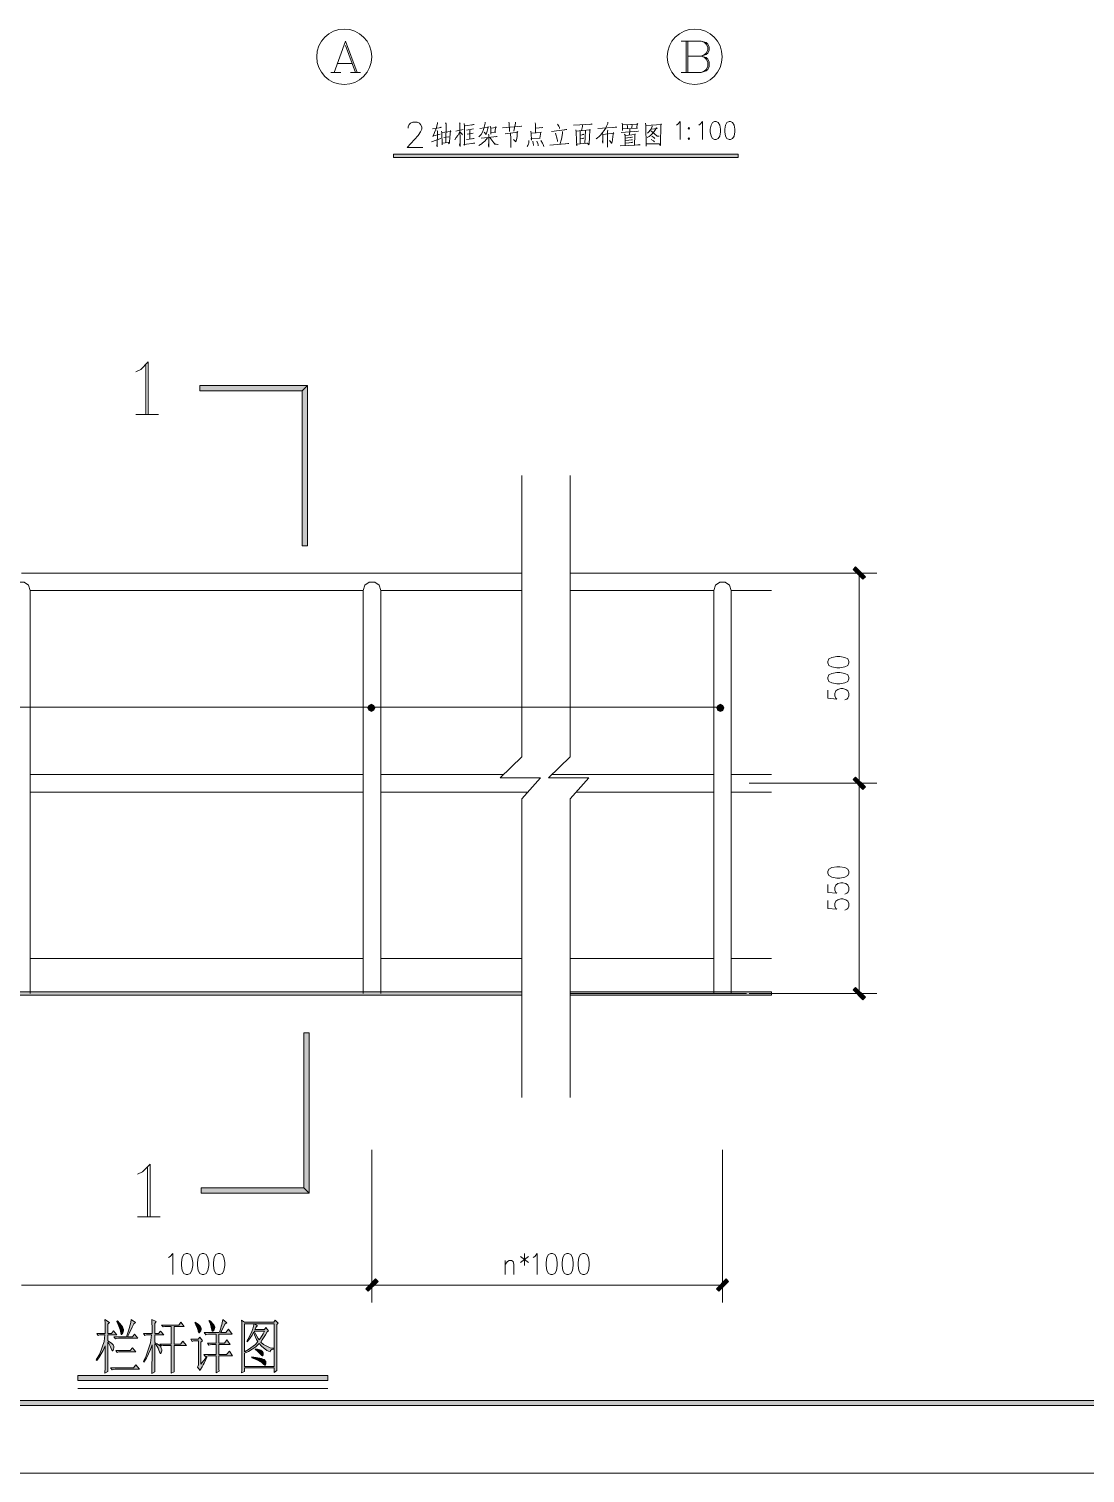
# Model space of a CAD drawing. Header units: millimetres. Extents: x 0 to 586, y 0 to 414.
# Drawn here: x 128.8 to 277.4, y 0 to 203.2 of the extents above; entities that cross this region are included whole.
import ezdxf

# ---------------------------------------------------------------- set-up
doc = ezdxf.new("R2010")
doc.units = ezdxf.units.MM

msp = doc.modelspace()

# ---------------------------------------------------------------- hatches: boundary and pattern name
h = msp.add_hatch(color=0)
h.dxf.hatch_style = 2
h.paths.add_polyline_path([(180.128333, 185.074278), (180.128333, 185.518778), (228.585889, 185.518778), (228.585889, 185.074278)])
h = msp.add_hatch(color=0)
h.dxf.hatch_style = 2
h.paths.add_polyline_path([(152.858611, 152.237722), (152.858611, 152.975028), (168.013944, 152.975028), (167.276639, 152.237722)])
h = msp.add_hatch(color=0)
h.dxf.hatch_style = 2
h.paths.add_polyline_path([(167.276639, 152.237722), (168.013944, 152.975028), (168.013944, 130.421944), (167.276639, 130.421944)])
h = msp.add_hatch(color=0)
h.dxf.hatch_style = 2
h.paths.add_polyline_path([(246.485833, 126.089833), (246.136583, 125.744111), (244.757222, 127.123472), (245.106472, 127.472722)])
h = msp.add_hatch(color=0)
h.dxf.hatch_style = 2
h.paths.add_polyline_path([(176.653472, 107.297361), (176.653472, 107.999389), (176.505306, 107.646611)])
h = msp.add_hatch(color=0)
h.dxf.hatch_style = 2
h.paths.add_polyline_path([(177.00625, 107.149194), (177.00625, 108.147556), (176.653472, 107.999389)])
h = msp.add_hatch(color=0)
h.dxf.hatch_style = 2
h.paths.add_polyline_path([(176.653472, 107.297361), (177.00625, 107.149194), (176.653472, 107.999389)])
h = msp.add_hatch(color=0)
h.dxf.hatch_style = 2
h.paths.add_polyline_path([(177.00625, 107.149194), (177.359028, 107.297361), (177.00625, 108.147556)])
h = msp.add_hatch(color=0)
h.dxf.hatch_style = 2
h.paths.add_polyline_path([(177.359028, 107.297361), (177.359028, 107.999389), (177.00625, 108.147556)])
h = msp.add_hatch(color=0)
h.dxf.hatch_style = 2
h.paths.add_polyline_path([(177.359028, 107.297361), (177.503667, 107.646611), (177.359028, 107.999389)])
h = msp.add_hatch(color=0)
h.dxf.hatch_style = 2
h.paths.add_polyline_path([(225.731917, 107.293833), (225.731917, 107.999389), (225.587278, 107.646611)])
h = msp.add_hatch(color=0)
h.dxf.hatch_style = 2
h.paths.add_polyline_path([(226.084694, 107.149194), (226.084694, 108.147556), (225.731917, 107.999389)])
h = msp.add_hatch(color=0)
h.dxf.hatch_style = 2
h.paths.add_polyline_path([(225.731917, 107.293833), (226.084694, 107.149194), (225.731917, 107.999389)])
h = msp.add_hatch(color=0)
h.dxf.hatch_style = 2
h.paths.add_polyline_path([(226.084694, 107.149194), (226.437472, 107.293833), (226.084694, 108.147556)])
h = msp.add_hatch(color=0)
h.dxf.hatch_style = 2
h.paths.add_polyline_path([(226.437472, 107.293833), (226.437472, 107.999389), (226.084694, 108.147556)])
h = msp.add_hatch(color=0)
h.dxf.hatch_style = 2
h.paths.add_polyline_path([(226.437472, 107.293833), (226.585639, 107.646611), (226.437472, 107.999389)])
h = msp.add_hatch(color=0)
h.dxf.hatch_style = 2
h.paths.add_polyline_path([(246.485833, 96.512944), (246.136583, 96.167222), (244.757222, 97.546583), (245.106472, 97.895833)])
h = msp.add_hatch(color=0)
h.dxf.hatch_style = 2
h.paths.add_polyline_path([(244.757222, 97.546583), (245.106472, 97.895833), (246.485833, 96.512944), (246.136583, 96.167222)])
h = msp.add_hatch(color=0)
h.dxf.hatch_style = 2
h.paths.add_polyline_path([(198.176444, 67.698056), (198.176444, 67.207694), (71.59625, 67.207694), (71.59625, 67.698056)])
h = msp.add_hatch(color=0)
h.dxf.hatch_style = 2
h.paths.add_polyline_path([(233.288417, 67.698056), (233.288417, 67.207694), (204.967417, 67.207694), (204.967417, 67.698056)])
h = msp.add_hatch(color=0)
h.dxf.hatch_style = 2
h.paths.add_polyline_path([(244.757222, 67.969694), (245.106472, 68.315417), (246.485833, 66.936056), (246.136583, 66.586806)])
h = msp.add_hatch(color=0)
h.dxf.hatch_style = 2
h.paths.add_polyline_path([(167.513, 40.117889), (168.250306, 39.377056), (168.250306, 61.930139), (167.513, 61.930139)])
h = msp.add_hatch(color=0)
h.dxf.hatch_style = 2
h.paths.add_polyline_path([(153.091444, 40.117889), (153.091444, 39.377056), (168.250306, 39.377056), (167.513, 40.117889)])
h = msp.add_hatch(color=0)
h.dxf.hatch_style = 2
h.paths.add_polyline_path([(176.572333, 25.583444), (176.226611, 25.932694), (177.605972, 27.312056), (177.955222, 26.962806)])
h = msp.add_hatch(color=0)
h.dxf.hatch_style = 2
h.paths.add_polyline_path([(177.605972, 27.312056), (177.955222, 26.962806), (176.572333, 25.583444), (176.226611, 25.932694)])
h = msp.add_hatch(color=0)
h.dxf.hatch_style = 2
h.paths.add_polyline_path([(225.8695, 25.583444), (225.52025, 25.932694), (226.899611, 27.312056), (227.248861, 26.962806)])
h = msp.add_hatch(color=0)
h.dxf.hatch_style = 2
h.paths.add_polyline_path([(139.92225, 18.439694), (139.92225, 16.66875), (139.936361, 14.605), (139.946944, 14.315722), (139.537722, 14.058194), (139.548306, 14.848417), (139.562417, 16.781639), (139.562417, 17.924639), (139.280194, 17.247306), (138.698111, 16.199556), (138.401778, 15.829139), (138.324167, 15.927917), (138.800417, 16.781639), (139.407194, 18.534944), (139.537722, 19.438056), (138.814528, 19.438056), (138.581694, 19.374556), (138.377083, 19.632083), (139.562417, 19.632083), (139.562417, 20.1295), (139.548306, 21.110222), (139.537722, 21.593528), (140.155083, 21.209), (139.92225, 20.951472), (139.92225, 19.632083), (140.437306, 19.632083), (140.74775, 20.016611), (141.209889, 19.438056), (139.92225, 19.438056), (139.92225, 18.601972), (140.179778, 18.471444), (140.521972, 18.238611), (140.606639, 18.132778), (140.687778, 18.030472), (140.772444, 17.825861), (140.772444, 17.730611), (140.772444, 17.635361), (140.740694, 17.455444), (140.708944, 17.377833), (140.677194, 17.296694), (140.617222, 17.215556), (140.592528, 17.215556), (140.553722, 17.215556), (140.465528, 17.377833), (140.412611, 17.536583), (140.335, 17.78), (140.091583, 18.231556)])
h = msp.add_hatch(color=0)
h.dxf.hatch_style = 2
h.paths.add_polyline_path([(143.813389, 21.17725), (143.580556, 21.014972), (143.375944, 20.549306), (142.949083, 19.632083), (142.730361, 19.180528), (143.400639, 19.180528), (143.711083, 19.568583), (144.173222, 18.990028), (141.622639, 18.990028), (141.456833, 18.990028), (141.146389, 18.940639), (141.005278, 18.89125), (140.772444, 19.180528), (142.575139, 19.180528), (142.846778, 20.0025), (143.181917, 21.209), (143.245417, 21.593528)])
h = msp.add_hatch(color=0)
h.dxf.hatch_style = 2
h.paths.add_polyline_path([(141.2875, 21.403028), (141.622639, 21.032611), (142.003639, 20.556361), (142.0495, 20.450528), (142.091833, 20.348222), (142.137694, 20.178889), (142.137694, 20.115389), (142.137694, 20.016611), (142.088306, 19.815528), (142.035389, 19.713222), (141.982472, 19.607389), (141.904861, 19.501556), (141.880167, 19.501556), (141.841361, 19.501556), (141.76375, 19.713222), (141.724944, 19.921361), (141.661444, 20.210639), (141.403917, 20.919722), (141.209889, 21.336)])
h = msp.add_hatch(color=0)
h.dxf.hatch_style = 2
h.paths.add_polyline_path([(146.543889, 18.213917), (146.543889, 16.60525), (146.558, 14.626167), (146.568583, 14.25575), (146.131139, 14.029972), (146.14525, 14.739056), (146.159361, 16.749889), (146.159361, 18.055167), (145.965333, 17.377833), (145.38325, 16.153694), (144.998722, 15.606889), (144.945806, 15.702139), (145.347972, 16.47825), (145.926528, 18.344444), (146.106444, 19.438056), (145.38325, 19.438056), (145.153944, 19.374556), (144.945806, 19.632083), (146.159361, 19.632083), (146.159361, 20.323528), (146.14525, 21.30425), (146.131139, 21.593528), (146.752028, 21.30425), (146.543889, 21.046722), (146.543889, 19.632083), (147.087167, 19.632083), (147.369389, 19.984861), (147.806833, 19.438056), (146.543889, 19.438056), (146.543889, 18.376194), (146.903722, 18.168056), (147.330583, 17.836444), (147.394083, 17.7165), (147.457583, 17.596556), (147.524611, 17.377833), (147.524611, 17.282583), (147.524611, 17.215556), (147.492861, 17.070917), (147.457583, 16.993306), (147.425833, 16.912167), (147.369389, 16.831028), (147.344694, 16.831028), (147.305889, 16.831028), (147.189472, 17.056806), (147.111861, 17.282583), (147.009556, 17.571861), (146.723806, 18.037528)])
h = msp.add_hatch(color=0)
h.dxf.hatch_style = 2
h.paths.add_polyline_path([(149.249694, 17.956389), (149.249694, 16.492361), (149.263806, 14.640278), (149.274389, 14.25575), (148.836944, 14.061722), (148.851056, 14.784917), (148.861639, 16.73225), (148.861639, 17.956389), (147.704528, 17.956389), (147.471694, 17.892889), (147.267083, 18.150417), (148.861639, 18.150417), (148.861639, 20.630444), (147.937361, 20.630444), (147.704528, 20.566944), (147.496389, 20.824472), (149.919972, 20.824472), (150.230417, 21.212528), (150.692556, 20.630444), (149.249694, 20.630444), (149.249694, 18.150417), (150.1775, 18.150417), (150.512639, 18.566694), (151.003, 17.956389)])
h = msp.add_hatch(color=0)
h.dxf.hatch_style = 2
h.paths.add_polyline_path([(152.160111, 21.141972), (152.213028, 21.24075), (152.354139, 21.141972), (152.632833, 20.933833), (152.766889, 20.820944), (152.900944, 20.708056), (153.042056, 20.468167), (153.049111, 20.337639), (153.056167, 20.210639), (153.006778, 19.991917), (152.946806, 19.903722), (152.890361, 19.815528), (152.805694, 19.727333), (152.781, 19.727333), (152.742194, 19.727333), (152.664583, 19.903722), (152.625778, 20.080111), (152.562278, 20.323528), (152.329444, 20.852694)])
h = msp.add_hatch(color=0)
h.dxf.hatch_style = 2
h.paths.add_polyline_path([(156.104167, 21.593528), (156.668611, 21.141972), (156.439306, 20.983222), (156.231167, 20.581056), (155.910139, 19.967222), (155.793722, 19.759083), (156.516917, 19.759083), (156.901444, 20.242389), (157.4165, 19.565056), (155.560889, 19.565056), (155.560889, 18.277417), (156.337, 18.277417), (156.696833, 18.728972), (157.158972, 18.083389), (155.560889, 18.083389), (155.560889, 16.66875), (156.619222, 16.66875), (157.031972, 17.152056), (157.494111, 16.474722), (155.560889, 16.474722), (155.560889, 15.751528), (155.575, 14.672028), (155.589111, 14.31925), (155.176361, 14.093472), (155.190472, 14.753167), (155.201056, 15.942028), (155.201056, 16.474722), (154.170944, 16.474722), (154.068639, 16.474722), (153.821694, 16.425333), (153.680583, 16.379472), (153.451278, 16.66875), (155.201056, 16.66875), (155.201056, 18.083389), (154.661306, 18.083389), (154.559, 18.083389), (154.312056, 18.034), (154.170944, 17.988139), (153.938111, 18.277417), (155.201056, 18.277417), (155.201056, 19.565056), (154.223861, 19.565056), (154.118028, 19.565056), (153.874611, 19.515667), (153.7335, 19.469806), (153.500667, 19.759083), (155.613806, 19.759083), (155.691417, 19.953111), (155.832528, 20.401139), (155.896028, 20.658667), (155.963056, 20.919722), (156.065361, 21.385389)])
h = msp.add_hatch(color=0)
h.dxf.hatch_style = 2
h.paths.add_polyline_path([(154.170944, 21.403028), (154.248556, 21.466528), (154.428472, 21.30425), (154.707167, 21.022028), (154.802417, 20.902083), (154.897667, 20.782139), (154.982333, 20.549306), (154.968222, 20.436417), (154.957639, 20.323528), (154.887083, 20.143611), (154.827111, 20.080111), (154.770667, 20.016611), (154.700111, 19.953111), (154.686, 19.953111), (154.633083, 19.953111), (154.559, 20.1295), (154.530778, 20.305889), (154.491972, 20.549306), (154.312056, 21.096111)])
h = msp.add_hatch(color=0)
h.paths.add_polyline_path([(163.703, 20.919722), (163.703, 15.575139), (163.703, 15.254111), (163.717111, 14.672028), (163.731222, 14.4145), (163.343167, 14.156972), (163.343167, 14.802556), (159.145111, 14.802556), (159.145111, 14.2875), (158.757056, 14.093472), (158.771167, 14.4145), (158.78175, 15.074194), (158.78175, 15.412861), (158.78175, 20.277667), (158.78175, 20.549306), (158.771167, 21.163139), (158.757056, 21.501806), (159.145111, 21.212528), (163.293778, 21.212528), (163.473694, 21.530028), (163.882917, 21.11375)])
h.paths.add_polyline_path([(159.145111, 14.996583), (163.343167, 14.996583), (163.343167, 21.0185), (160.55975, 21.0185), (160.997194, 20.729222), (160.8455, 20.630444), (160.767889, 20.485806), (160.651472, 20.260028), (160.612667, 20.178889), (161.977917, 20.178889), (162.157833, 20.468167), (162.545889, 20.016611), (162.33775, 19.857861), (162.119028, 19.469806), (161.667472, 18.76425), (161.438167, 18.439694), (161.836806, 18.069278), (162.7505, 17.635361), (163.265556, 17.571861), (163.265556, 17.441333), (163.071528, 17.427222), (162.828111, 17.233194), (162.775194, 17.056806), (162.327167, 17.264944), (161.540472, 17.8435), (161.205333, 18.213917), (160.753778, 17.765889), (159.723667, 17.106194), (159.145111, 16.894528)])
h.paths.add_polyline_path([(159.145111, 21.0185), (159.145111, 17.056806), (159.748361, 17.377833), (160.690278, 18.104556), (161.025417, 18.506722), (160.856083, 18.796), (160.55975, 19.455694), (160.43275, 19.826111), (160.224611, 19.423944), (159.787167, 18.746611), (159.554333, 18.474972), (159.48025, 18.538472), (159.684861, 18.877139), (160.034111, 19.575639), (160.175222, 19.939), (160.316333, 20.302361), (160.482139, 20.842111), (160.510361, 21.0185)])
h.paths.add_polyline_path([(160.535056, 19.984861), (160.714972, 19.582694), (161.064222, 18.95475), (161.230028, 18.728972), (161.409944, 18.9865), (161.773306, 19.614444), (161.953222, 19.984861)])
h = msp.add_hatch(color=0)
h.dxf.hatch_style = 2
h.paths.add_polyline_path([(153.038528, 15.314083), (153.811111, 16.312444), (153.888722, 16.248944), (153.747611, 15.991417), (153.475972, 15.476361), (153.345444, 15.215306), (153.204333, 14.957778), (152.985611, 14.555611), (152.908, 14.410972), (152.548167, 14.894278), (152.611667, 14.975417), (152.675167, 15.215306), (152.675167, 15.377583), (152.675167, 18.630194), (152.315333, 18.630194), (152.213028, 18.630194), (151.969611, 18.584333), (151.824972, 18.534944), (151.595667, 18.824222), (152.650472, 18.824222), (152.858611, 19.1135), (153.243139, 18.630194), (153.038528, 18.436167)])
h = msp.add_hatch(color=0)
h.dxf.hatch_style = 2
h.paths.add_polyline_path([(141.054667, 17.243778), (143.090194, 17.243778), (143.400639, 17.631833), (143.866306, 17.04975), (141.495639, 17.04975), (141.262806, 16.98625)])
h = msp.add_hatch(color=0)
h.dxf.hatch_style = 2
h.paths.add_polyline_path([(160.199917, 16.347722), (160.792583, 16.266583), (161.572222, 16.114889), (161.759194, 16.040806), (161.946167, 15.97025), (162.143722, 15.719778), (162.157833, 15.543389), (162.171944, 15.367), (162.119028, 15.190611), (162.055528, 15.190611), (162.016722, 15.190611), (161.886194, 15.285861), (161.798, 15.381111), (161.603972, 15.575139), (160.806694, 15.991417), (160.199917, 16.217194)])
h = msp.add_hatch(color=0)
h.dxf.hatch_style = 2
h.paths.add_polyline_path([(160.690278, 17.504833), (160.997194, 17.427222), (161.438167, 17.282583), (161.565167, 17.215556), (161.695694, 17.152056), (161.812111, 16.936861), (161.798, 16.781639), (161.783889, 16.629944), (161.7345, 16.47825), (161.695694, 16.47825), (161.656889, 16.47825), (161.565167, 16.559389), (161.515778, 16.637), (161.38525, 16.799278), (160.961917, 17.183806), (160.665583, 17.409583)])
h = msp.add_hatch(color=0)
h.dxf.hatch_style = 2
h.paths.add_polyline_path([(140.335, 14.799028), (143.531167, 14.799028), (143.891, 15.250583), (144.406056, 14.605), (141.185194, 14.605), (140.991167, 14.605), (140.68425, 14.559139), (140.567833, 14.50975)])
h = msp.add_hatch(color=0)
h.dxf.hatch_style = 2
h.paths.add_polyline_path([(135.724194, 13.042194), (135.724194, 13.733639), (170.899667, 13.733639), (170.899667, 13.042194)])
h = msp.add_hatch(color=0)
h.dxf.hatch_style = 2
h.paths.add_polyline_path([(24.302861, 9.514417), (24.994306, 10.205861), (575.429944, 10.205861), (576.117861, 9.514417)])

# ---------------------------------------------------------------- linework, layer by layer
at = {"color": 0, "lineweight": 0}
for points in [[(0, 0), (585.632278, 0), (585.632278, 414.0835), (0, 414.0835)], [(221.639694, 189.268806), (221.537389, 189.148861), (221.639694, 189.032444), (221.742, 189.148861)], [(225.280361, 190.101361), (224.976972, 189.981417), (224.775889, 189.625111), (224.673583, 189.032444), (224.673583, 188.676139), (224.775889, 188.083472), (224.976972, 187.727167), (225.280361, 187.607222), (225.484972, 187.607222), (225.788361, 187.727167), (225.989444, 188.083472), (226.09175, 188.676139), (226.09175, 189.032444), (225.989444, 189.625111), (225.788361, 189.981417), (225.484972, 190.101361)], [(227.305306, 190.101361), (227.001917, 189.981417), (226.800833, 189.625111), (226.698528, 189.032444), (226.698528, 188.676139), (226.800833, 188.083472), (227.001917, 187.727167), (227.305306, 187.607222), (227.506389, 187.607222), (227.809778, 187.727167), (228.014389, 188.083472), (228.113167, 188.676139), (228.113167, 189.032444), (228.014389, 189.625111), (227.809778, 189.981417), (227.506389, 190.101361)], [(221.639694, 187.843583), (221.537389, 187.727167), (221.639694, 187.607222), (221.742, 187.727167)], [(180.128333, 185.074278), (180.128333, 185.518778), (228.585889, 185.518778), (228.585889, 185.074278)], [(152.858611, 152.237722), (152.858611, 152.975028), (168.013944, 152.975028), (167.276639, 152.237722)], [(167.276639, 152.237722), (168.013944, 152.975028), (168.013944, 130.421944), (167.276639, 130.421944)], [(246.485833, 126.089833), (246.136583, 125.744111), (244.757222, 127.123472), (245.106472, 127.472722)], [(241.183583, 113.957806), (241.324694, 113.622667), (241.748028, 113.396889), (242.453583, 113.284), (242.873389, 113.284), (243.578944, 113.396889), (244.002278, 113.622667), (244.143389, 113.957806), (244.143389, 114.183583), (244.002278, 114.52225), (243.578944, 114.748028), (242.873389, 114.860917), (242.453583, 114.860917), (241.748028, 114.748028), (241.324694, 114.52225), (241.183583, 114.183583)], [(241.183583, 111.707083), (241.324694, 111.368417), (241.748028, 111.142639), (242.453583, 111.02975), (242.873389, 111.02975), (243.578944, 111.142639), (244.002278, 111.368417), (244.143389, 111.707083), (244.143389, 111.932861), (244.002278, 112.268), (243.578944, 112.493778), (242.873389, 112.606667), (242.453583, 112.606667), (241.748028, 112.493778), (241.324694, 112.268), (241.183583, 111.932861)], [(176.505306, 107.646611), (176.653472, 107.999389), (177.00625, 108.147556), (177.359028, 107.999389), (177.503667, 107.646611), (177.359028, 107.297361), (177.00625, 107.149194), (176.653472, 107.297361)], [(176.653472, 107.297361), (176.653472, 107.999389), (176.505306, 107.646611)], [(177.00625, 107.149194), (177.00625, 108.147556), (176.653472, 107.999389)], [(176.653472, 107.297361), (177.00625, 107.149194), (176.653472, 107.999389)], [(177.00625, 107.149194), (177.359028, 107.297361), (177.00625, 108.147556)], [(177.359028, 107.297361), (177.359028, 107.999389), (177.00625, 108.147556)], [(177.359028, 107.297361), (177.503667, 107.646611), (177.359028, 107.999389)], [(225.587278, 107.646611), (225.731917, 107.999389), (226.084694, 108.147556), (226.437472, 107.999389), (226.585639, 107.646611), (226.437472, 107.293833), (226.084694, 107.149194), (225.731917, 107.293833)], [(225.731917, 107.293833), (225.731917, 107.999389), (225.587278, 107.646611)], [(226.084694, 107.149194), (226.084694, 108.147556), (225.731917, 107.999389)], [(225.731917, 107.293833), (226.084694, 107.149194), (225.731917, 107.999389)], [(226.084694, 107.149194), (226.437472, 107.293833), (226.084694, 108.147556)], [(226.437472, 107.293833), (226.437472, 107.999389), (226.084694, 108.147556)], [(226.437472, 107.293833), (226.585639, 107.646611), (226.437472, 107.999389)], [(246.485833, 96.512944), (246.136583, 96.167222), (244.757222, 97.546583), (245.106472, 97.895833)], [(244.757222, 97.546583), (245.106472, 97.895833), (246.485833, 96.512944), (246.136583, 96.167222)], [(241.183583, 84.380917), (241.324694, 84.045778), (241.748028, 83.82), (242.453583, 83.707111), (242.873389, 83.707111), (243.578944, 83.82), (244.002278, 84.045778), (244.143389, 84.380917), (244.143389, 84.606694), (244.002278, 84.945361), (243.578944, 85.171139), (242.873389, 85.284028), (242.453583, 85.284028), (241.748028, 85.171139), (241.324694, 84.945361), (241.183583, 84.606694)], [(198.176444, 67.698056), (198.176444, 67.207694), (71.59625, 67.207694), (71.59625, 67.698056)], [(233.288417, 67.698056), (233.288417, 67.207694), (204.967417, 67.207694), (204.967417, 67.698056)], [(244.757222, 67.969694), (245.106472, 68.315417), (246.485833, 66.936056), (246.136583, 66.586806)], [(167.513, 40.117889), (168.250306, 39.377056), (168.250306, 61.930139), (167.513, 61.930139)], [(153.091444, 40.117889), (153.091444, 39.377056), (168.250306, 39.377056), (167.513, 40.117889)], [(150.978306, 30.885694), (150.639639, 30.744583), (150.413861, 30.32125), (150.300972, 29.615694), (150.300972, 29.195889), (150.413861, 28.490333), (150.639639, 28.067), (150.978306, 27.925889), (151.200556, 27.925889), (151.539222, 28.067), (151.765, 28.490333), (151.877889, 29.195889), (151.877889, 29.615694), (151.765, 30.32125), (151.539222, 30.744583), (151.200556, 30.885694)], [(153.229028, 30.885694), (152.893889, 30.744583), (152.668111, 30.32125), (152.555222, 29.615694), (152.555222, 29.195889), (152.668111, 28.490333), (152.893889, 28.067), (153.229028, 27.925889), (153.454806, 27.925889), (153.793472, 28.067), (154.01925, 28.490333), (154.132139, 29.195889), (154.132139, 29.615694), (154.01925, 30.32125), (153.793472, 30.744583), (153.454806, 30.885694)], [(155.483278, 30.885694), (155.144611, 30.744583), (154.918833, 30.32125), (154.809472, 29.615694), (154.809472, 29.195889), (154.918833, 28.490333), (155.144611, 28.067), (155.483278, 27.925889), (155.709056, 27.925889), (156.047722, 28.067), (156.2735, 28.490333), (156.386389, 29.195889), (156.386389, 29.615694), (156.2735, 30.32125), (156.047722, 30.744583), (155.709056, 30.885694)], [(202.243972, 30.885694), (201.905306, 30.744583), (201.679528, 30.32125), (201.566639, 29.615694), (201.566639, 29.195889), (201.679528, 28.490333), (201.905306, 28.067), (202.243972, 27.925889), (202.46975, 27.925889), (202.808417, 28.067), (203.034194, 28.490333), (203.147083, 29.195889), (203.147083, 29.615694), (203.034194, 30.32125), (202.808417, 30.744583), (202.46975, 30.885694)], [(204.498222, 30.885694), (204.159556, 30.744583), (203.933778, 30.32125), (203.820889, 29.615694), (203.820889, 29.195889), (203.933778, 28.490333), (204.159556, 28.067), (204.498222, 27.925889), (204.724, 27.925889), (205.062667, 28.067), (205.284917, 28.490333), (205.397806, 29.195889), (205.397806, 29.615694), (205.284917, 30.32125), (205.062667, 30.744583), (204.724, 30.885694)], [(206.752472, 30.885694), (206.413806, 30.744583), (206.188028, 30.32125), (206.075139, 29.615694), (206.075139, 29.195889), (206.188028, 28.490333), (206.413806, 28.067), (206.752472, 27.925889), (206.97825, 27.925889), (207.313389, 28.067), (207.539167, 28.490333), (207.652056, 29.195889), (207.652056, 29.615694), (207.539167, 30.32125), (207.313389, 30.744583), (206.97825, 30.885694)], [(176.572333, 25.583444), (176.226611, 25.932694), (177.605972, 27.312056), (177.955222, 26.962806)], [(177.605972, 27.312056), (177.955222, 26.962806), (176.572333, 25.583444), (176.226611, 25.932694)], [(225.8695, 25.583444), (225.52025, 25.932694), (226.899611, 27.312056), (227.248861, 26.962806)], [(139.92225, 18.439694), (139.92225, 16.66875), (139.936361, 14.605), (139.946944, 14.315722), (139.537722, 14.058194), (139.548306, 14.848417), (139.562417, 16.781639), (139.562417, 17.924639), (139.280194, 17.247306), (138.698111, 16.199556), (138.401778, 15.829139), (138.324167, 15.927917), (138.800417, 16.781639), (139.407194, 18.534944), (139.537722, 19.438056), (138.814528, 19.438056), (138.581694, 19.374556), (138.377083, 19.632083), (139.562417, 19.632083), (139.562417, 20.1295), (139.548306, 21.110222), (139.537722, 21.593528), (140.155083, 21.209), (139.92225, 20.951472), (139.92225, 19.632083), (140.437306, 19.632083), (140.74775, 20.016611), (141.209889, 19.438056), (139.92225, 19.438056), (139.92225, 18.601972), (140.179778, 18.471444), (140.521972, 18.238611), (140.606639, 18.132778), (140.687778, 18.030472), (140.772444, 17.825861), (140.772444, 17.730611), (140.772444, 17.635361), (140.740694, 17.455444), (140.708944, 17.377833), (140.677194, 17.296694), (140.617222, 17.215556), (140.592528, 17.215556), (140.553722, 17.215556), (140.465528, 17.377833), (140.412611, 17.536583), (140.335, 17.78), (140.091583, 18.231556)], [(143.813389, 21.17725), (143.580556, 21.014972), (143.375944, 20.549306), (142.949083, 19.632083), (142.730361, 19.180528), (143.400639, 19.180528), (143.711083, 19.568583), (144.173222, 18.990028), (141.622639, 18.990028), (141.456833, 18.990028), (141.146389, 18.940639), (141.005278, 18.89125), (140.772444, 19.180528), (142.575139, 19.180528), (142.846778, 20.0025), (143.181917, 21.209), (143.245417, 21.593528)], [(141.2875, 21.403028), (141.622639, 21.032611), (142.003639, 20.556361), (142.0495, 20.450528), (142.091833, 20.348222), (142.137694, 20.178889), (142.137694, 20.115389), (142.137694, 20.016611), (142.088306, 19.815528), (142.035389, 19.713222), (141.982472, 19.607389), (141.904861, 19.501556), (141.880167, 19.501556), (141.841361, 19.501556), (141.76375, 19.713222), (141.724944, 19.921361), (141.661444, 20.210639), (141.403917, 20.919722), (141.209889, 21.336)], [(146.543889, 18.213917), (146.543889, 16.60525), (146.558, 14.626167), (146.568583, 14.25575), (146.131139, 14.029972), (146.14525, 14.739056), (146.159361, 16.749889), (146.159361, 18.055167), (145.965333, 17.377833), (145.38325, 16.153694), (144.998722, 15.606889), (144.945806, 15.702139), (145.347972, 16.47825), (145.926528, 18.344444), (146.106444, 19.438056), (145.38325, 19.438056), (145.153944, 19.374556), (144.945806, 19.632083), (146.159361, 19.632083), (146.159361, 20.323528), (146.14525, 21.30425), (146.131139, 21.593528), (146.752028, 21.30425), (146.543889, 21.046722), (146.543889, 19.632083), (147.087167, 19.632083), (147.369389, 19.984861), (147.806833, 19.438056), (146.543889, 19.438056), (146.543889, 18.376194), (146.903722, 18.168056), (147.330583, 17.836444), (147.394083, 17.7165), (147.457583, 17.596556), (147.524611, 17.377833), (147.524611, 17.282583), (147.524611, 17.215556), (147.492861, 17.070917), (147.457583, 16.993306), (147.425833, 16.912167), (147.369389, 16.831028), (147.344694, 16.831028), (147.305889, 16.831028), (147.189472, 17.056806), (147.111861, 17.282583), (147.009556, 17.571861), (146.723806, 18.037528)], [(149.249694, 17.956389), (149.249694, 16.492361), (149.263806, 14.640278), (149.274389, 14.25575), (148.836944, 14.061722), (148.851056, 14.784917), (148.861639, 16.73225), (148.861639, 17.956389), (147.704528, 17.956389), (147.471694, 17.892889), (147.267083, 18.150417), (148.861639, 18.150417), (148.861639, 20.630444), (147.937361, 20.630444), (147.704528, 20.566944), (147.496389, 20.824472), (149.919972, 20.824472), (150.230417, 21.212528), (150.692556, 20.630444), (149.249694, 20.630444), (149.249694, 18.150417), (150.1775, 18.150417), (150.512639, 18.566694), (151.003, 17.956389)], [(152.160111, 21.141972), (152.213028, 21.24075), (152.354139, 21.141972), (152.632833, 20.933833), (152.766889, 20.820944), (152.900944, 20.708056), (153.042056, 20.468167), (153.049111, 20.337639), (153.056167, 20.210639), (153.006778, 19.991917), (152.946806, 19.903722), (152.890361, 19.815528), (152.805694, 19.727333), (152.781, 19.727333), (152.742194, 19.727333), (152.664583, 19.903722), (152.625778, 20.080111), (152.562278, 20.323528), (152.329444, 20.852694)], [(156.104167, 21.593528), (156.668611, 21.141972), (156.439306, 20.983222), (156.231167, 20.581056), (155.910139, 19.967222), (155.793722, 19.759083), (156.516917, 19.759083), (156.901444, 20.242389), (157.4165, 19.565056), (155.560889, 19.565056), (155.560889, 18.277417), (156.337, 18.277417), (156.696833, 18.728972), (157.158972, 18.083389), (155.560889, 18.083389), (155.560889, 16.66875), (156.619222, 16.66875), (157.031972, 17.152056), (157.494111, 16.474722), (155.560889, 16.474722), (155.560889, 15.751528), (155.575, 14.672028), (155.589111, 14.31925), (155.176361, 14.093472), (155.190472, 14.753167), (155.201056, 15.942028), (155.201056, 16.474722), (154.170944, 16.474722), (154.068639, 16.474722), (153.821694, 16.425333), (153.680583, 16.379472), (153.451278, 16.66875), (155.201056, 16.66875), (155.201056, 18.083389), (154.661306, 18.083389), (154.559, 18.083389), (154.312056, 18.034), (154.170944, 17.988139), (153.938111, 18.277417), (155.201056, 18.277417), (155.201056, 19.565056), (154.223861, 19.565056), (154.118028, 19.565056), (153.874611, 19.515667), (153.7335, 19.469806), (153.500667, 19.759083), (155.613806, 19.759083), (155.691417, 19.953111), (155.832528, 20.401139), (155.896028, 20.658667), (155.963056, 20.919722), (156.065361, 21.385389)], [(154.170944, 21.403028), (154.248556, 21.466528), (154.428472, 21.30425), (154.707167, 21.022028), (154.802417, 20.902083), (154.897667, 20.782139), (154.982333, 20.549306), (154.968222, 20.436417), (154.957639, 20.323528), (154.887083, 20.143611), (154.827111, 20.080111), (154.770667, 20.016611), (154.700111, 19.953111), (154.686, 19.953111), (154.633083, 19.953111), (154.559, 20.1295), (154.530778, 20.305889), (154.491972, 20.549306), (154.312056, 21.096111)], [(163.703, 20.919722), (163.703, 15.575139), (163.703, 15.254111), (163.717111, 14.672028), (163.731222, 14.4145), (163.343167, 14.156972), (163.343167, 14.802556), (159.145111, 14.802556), (159.145111, 14.2875), (158.757056, 14.093472), (158.771167, 14.4145), (158.78175, 15.074194), (158.78175, 15.412861), (158.78175, 20.277667), (158.78175, 20.549306), (158.771167, 21.163139), (158.757056, 21.501806), (159.145111, 21.212528), (163.293778, 21.212528), (163.473694, 21.530028), (163.882917, 21.11375)], [(159.145111, 14.996583), (163.343167, 14.996583), (163.343167, 21.0185), (160.55975, 21.0185), (160.997194, 20.729222), (160.8455, 20.630444), (160.767889, 20.485806), (160.651472, 20.260028), (160.612667, 20.178889), (161.977917, 20.178889), (162.157833, 20.468167), (162.545889, 20.016611), (162.33775, 19.857861), (162.119028, 19.469806), (161.667472, 18.76425), (161.438167, 18.439694), (161.836806, 18.069278), (162.7505, 17.635361), (163.265556, 17.571861), (163.265556, 17.441333), (163.071528, 17.427222), (162.828111, 17.233194), (162.775194, 17.056806), (162.327167, 17.264944), (161.540472, 17.8435), (161.205333, 18.213917), (160.753778, 17.765889), (159.723667, 17.106194), (159.145111, 16.894528)], [(159.145111, 21.0185), (159.145111, 17.056806), (159.748361, 17.377833), (160.690278, 18.104556), (161.025417, 18.506722), (160.856083, 18.796), (160.55975, 19.455694), (160.43275, 19.826111), (160.224611, 19.423944), (159.787167, 18.746611), (159.554333, 18.474972), (159.48025, 18.538472), (159.684861, 18.877139), (160.034111, 19.575639), (160.175222, 19.939), (160.316333, 20.302361), (160.482139, 20.842111), (160.510361, 21.0185)], [(153.038528, 15.314083), (153.811111, 16.312444), (153.888722, 16.248944), (153.747611, 15.991417), (153.475972, 15.476361), (153.345444, 15.215306), (153.204333, 14.957778), (152.985611, 14.555611), (152.908, 14.410972), (152.548167, 14.894278), (152.611667, 14.975417), (152.675167, 15.215306), (152.675167, 15.377583), (152.675167, 18.630194), (152.315333, 18.630194), (152.213028, 18.630194), (151.969611, 18.584333), (151.824972, 18.534944), (151.595667, 18.824222), (152.650472, 18.824222), (152.858611, 19.1135), (153.243139, 18.630194), (153.038528, 18.436167)], [(160.535056, 19.984861), (160.714972, 19.582694), (161.064222, 18.95475), (161.230028, 18.728972), (161.409944, 18.9865), (161.773306, 19.614444), (161.953222, 19.984861)], [(141.054667, 17.243778), (143.090194, 17.243778), (143.400639, 17.631833), (143.866306, 17.04975), (141.495639, 17.04975), (141.262806, 16.98625)], [(160.199917, 16.347722), (160.792583, 16.266583), (161.572222, 16.114889), (161.759194, 16.040806), (161.946167, 15.97025), (162.143722, 15.719778), (162.157833, 15.543389), (162.171944, 15.367), (162.119028, 15.190611), (162.055528, 15.190611), (162.016722, 15.190611), (161.886194, 15.285861), (161.798, 15.381111), (161.603972, 15.575139), (160.806694, 15.991417), (160.199917, 16.217194)], [(160.690278, 17.504833), (160.997194, 17.427222), (161.438167, 17.282583), (161.565167, 17.215556), (161.695694, 17.152056), (161.812111, 16.936861), (161.798, 16.781639), (161.783889, 16.629944), (161.7345, 16.47825), (161.695694, 16.47825), (161.656889, 16.47825), (161.565167, 16.559389), (161.515778, 16.637), (161.38525, 16.799278), (160.961917, 17.183806), (160.665583, 17.409583)], [(140.335, 14.799028), (143.531167, 14.799028), (143.891, 15.250583), (144.406056, 14.605), (141.185194, 14.605), (140.991167, 14.605), (140.68425, 14.559139), (140.567833, 14.50975)], [(135.724194, 13.042194), (135.724194, 13.733639), (170.899667, 13.733639), (170.899667, 13.042194)], [(24.302861, 9.514417), (24.994306, 10.205861), (575.429944, 10.205861), (576.117861, 9.514417)]]:
    msp.add_lwpolyline(points, close=True, dxfattribs=at)
for points in [[(173.383222, 201.436111), (171.760444, 197.019333)], [(173.383222, 201.436111), (175.006, 197.019333)], [(220.591944, 201.436111), (223.375361, 201.436111), (224.070333, 201.224444), (224.303167, 201.016306), (224.532472, 200.5965), (224.532472, 200.173167), (224.303167, 199.753361), (224.070333, 199.541694), (223.375361, 199.333556)], [(221.286917, 197.019333), (221.286917, 201.436111)], [(221.51975, 201.436111), (221.51975, 197.019333)], [(223.375361, 201.436111), (223.8375, 201.224444), (224.070333, 201.016306), (224.303167, 200.5965), (224.303167, 200.173167), (224.070333, 199.753361), (223.8375, 199.541694), (223.375361, 199.333556)], [(173.383222, 200.804639), (174.773167, 197.019333)], [(221.51975, 199.333556), (223.375361, 199.333556), (224.070333, 199.121889), (224.303167, 198.91375), (224.532472, 198.490417), (224.532472, 197.858944), (224.303167, 197.439139), (224.070333, 197.231), (223.375361, 197.019333), (220.591944, 197.019333)], [(223.375361, 199.333556), (223.8375, 199.121889), (224.070333, 198.91375), (224.303167, 198.490417), (224.303167, 197.858944), (224.070333, 197.439139), (223.8375, 197.231), (223.375361, 197.019333)], [(172.222583, 198.282278), (174.311028, 198.282278)], [(171.294778, 197.019333), (172.68825, 197.019333)], [(174.078194, 197.019333), (175.471667, 197.019333)], [(182.185028, 189.19825), (182.185028, 189.367583), (182.343778, 189.70625), (182.502528, 189.875583), (182.8165, 190.044917), (183.447972, 190.044917), (183.765472, 189.875583), (183.924222, 189.70625), (184.082972, 189.367583), (184.082972, 189.028917), (183.924222, 188.69025), (183.606722, 188.178722), (182.026278, 186.485389), (184.238194, 186.485389)], [(186.312528, 189.988472), (186.312528, 189.822667), (186.100861, 189.148861), (185.892722, 188.587944), (185.684583, 188.05525), (185.606972, 188.05525), (186.675889, 188.333944)], [(185.606972, 189.092417), (186.834639, 189.26175), (186.757028, 189.314667), (186.545361, 189.233528)], [(187.434361, 189.932028), (187.540194, 189.794444), (187.511972, 189.822667), (187.462583, 187.155667)], [(189.893222, 188.979528), (188.898389, 188.781972)], [(189.395806, 189.932028), (189.473417, 189.794444), (189.448722, 189.850889), (189.473417, 186.622972), (189.4205, 186.820528), (189.448722, 187.046306)], [(190.048444, 189.850889), (190.126056, 189.512222), (190.101361, 186.792306), (190.02375, 186.905194), (191.565389, 187.099222), (191.381944, 187.099222), (191.145583, 187.018083)], [(190.178972, 189.512222), (191.459556, 189.681556), (191.353722, 189.681556), (191.120889, 189.625111)], [(190.387111, 188.923083), (191.353722, 189.092417)], [(190.831611, 188.951306), (190.831611, 187.635444)], [(193.001194, 190.044917), (193.001194, 189.875583), (192.870667, 189.342889), (192.764833, 188.979528), (192.634306, 188.644389), (192.426167, 188.305722), (192.270944, 188.111694), (192.112194, 187.970583)], [(192.242722, 189.148861), (193.498611, 189.314667), (193.421, 189.399333), (193.368083, 189.148861), (193.290472, 188.757278), (193.209333, 188.503278), (193.159944, 188.362167), (193.131722, 188.305722), (192.870667, 188.644389)], [(193.734972, 189.484), (193.784361, 189.177083), (193.784361, 188.362167), (193.784361, 188.559722), (194.518139, 188.616167), (194.387611, 188.616167), (194.518139, 189.399333), (194.571056, 189.289972), (193.784361, 189.177083)], [(197.862472, 189.399333), (198.123528, 189.484), (198.176444, 189.455778), (195.431833, 189.233528)], [(196.345528, 190.016694), (196.398444, 189.903806), (196.451361, 188.729056)], [(197.26275, 190.044917), (197.287444, 189.903806), (197.051083, 188.781972)], [(200.032056, 189.932028), (200.084972, 189.738), (200.084972, 188.559722)], [(200.109667, 189.177083), (201.129194, 189.26175), (201.051583, 189.289972), (200.892833, 189.233528)], [(202.356861, 188.700833), (204.473528, 188.979528), (204.367694, 188.979528), (204.05725, 188.894861)], [(203.16825, 189.766222), (203.376389, 189.455778), (203.454, 189.289972), (203.482222, 189.148861)], [(205.440139, 189.596889), (208.078917, 189.738), (207.976611, 189.794444), (207.74025, 189.709778)], [(205.754111, 188.951306), (205.807028, 188.729056), (205.859944, 187.409667), (205.884639, 186.707639), (205.831722, 186.933417), (207.373361, 187.074528), (207.29575, 187.099222), (207.165222, 187.046306)], [(207.401583, 187.074528), (207.609722, 186.820528), (207.634417, 186.961639), (207.687333, 187.885917), (207.74025, 189.00775), (207.817861, 188.951306), (206.643111, 188.838417), (205.807028, 188.757278)], [(206.696028, 189.625111), (206.696028, 189.427556), (206.537278, 188.838417)], [(210.276722, 190.044917), (210.2485, 189.850889), (210.093278, 189.484), (209.909833, 189.148861), (209.726389, 188.838417), (209.490028, 188.559722), (209.257194, 188.249278), (209.020833, 187.998806), (208.812694, 187.829472), (208.62925, 187.688361)], [(208.865611, 189.148861), (211.504389, 189.314667), (211.29625, 189.314667), (211.084583, 189.289972)], [(212.262861, 189.903806), (212.340472, 189.653333), (212.340472, 189.064194), (212.340472, 189.035972), (212.340472, 188.866639), (212.340472, 189.035972), (212.340472, 189.092417), (214.428917, 189.205306), (214.326611, 189.205306), (214.404222, 189.850889), (214.457139, 189.766222), (212.340472, 189.653333)], [(212.993111, 189.596889), (213.017806, 189.484), (213.017806, 189.148861)], [(213.331778, 189.064194), (213.36, 188.866639), (213.307083, 188.249278)], [(213.64575, 189.653333), (213.673972, 189.540444), (213.592833, 189.148861)], [(215.554278, 189.903806), (215.607194, 189.540444), (215.660111, 186.651194), (215.631889, 186.961639), (217.4875, 186.961639), (217.356972, 186.989861), (217.095917, 186.961639)], [(215.631889, 189.540444), (217.826167, 189.709778), (217.748556, 189.794444), (217.695639, 189.540444), (217.670944, 187.018083), (217.64625, 186.735861), (217.462806, 186.961639)], [(216.365667, 189.092417), (216.467972, 189.064194), (217.20175, 189.148861), (217.120611, 189.233528), (216.781944, 188.700833), (216.520889, 188.418611), (216.284528, 188.196361), (216.051694, 187.998806), (215.790639, 187.857694)], [(216.496194, 189.512222), (216.496194, 189.371111), (216.259833, 188.951306), (215.974083, 188.616167), (215.843556, 188.475056)], [(219.918139, 189.625111), (220.12275, 189.745056), (220.426139, 190.101361), (220.426139, 187.607222)], [(223.054333, 189.625111), (223.258944, 189.745056), (223.562333, 190.101361), (223.562333, 187.607222)], [(185.448222, 187.268556), (186.781722, 187.744806)], [(186.259611, 188.838417), (186.312528, 188.700833), (186.284306, 188.729056), (186.259611, 186.566528), (186.206694, 186.735861), (186.259611, 187.018083)], [(186.887556, 188.781972), (186.936944, 188.559722), (186.965167, 186.820528), (186.965167, 187.099222), (187.825944, 187.183889), (187.956472, 186.961639), (188.009389, 187.240333), (188.062306, 187.885917), (188.139917, 188.838417), (188.192833, 188.729056), (186.936944, 188.559722)], [(187.173306, 187.885917), (187.878861, 187.970583)], [(189.448722, 188.729056), (189.159444, 188.168139), (188.951306, 187.857694), (188.743167, 187.550778)], [(189.473417, 188.644389), (189.734472, 188.390389), (189.812083, 188.249278)], [(190.362417, 187.579), (191.48425, 187.716583), (191.381944, 187.744806), (191.1985, 187.688361)], [(190.46825, 188.333944), (191.304333, 188.475056)], [(193.315167, 187.829472), (192.948278, 187.381444), (192.609611, 187.074528), (192.584917, 187.046306), (192.37325, 186.905194), (192.140417, 186.735861)], [(192.454389, 187.80125), (194.701583, 187.998806), (194.59575, 188.027028), (194.465222, 187.970583)], [(193.498611, 188.333944), (193.523306, 188.249278), (193.523306, 188.168139), (193.523306, 186.513611), (193.470389, 186.735861), (193.498611, 186.961639)], [(193.653833, 187.857694), (194.387611, 186.933417), (194.832111, 186.876972), (194.779194, 186.876972), (194.387611, 186.961639), (194.175944, 187.155667)], [(195.823417, 188.390389), (197.601417, 188.616167), (197.523806, 188.700833), (197.523806, 188.616167), (197.495583, 187.998806), (197.417972, 187.522556), (197.340361, 187.268556), (197.312139, 187.268556), (196.973472, 187.607222), (197.340361, 187.296778)], [(196.581889, 188.446833), (196.634806, 187.716583), (196.634806, 187.127444), (196.634806, 186.622972), (196.634806, 186.485389), (196.606583, 186.622972), (196.634806, 186.933417)], [(199.16775, 187.466111), (199.143056, 187.099222), (199.090139, 186.961639), (199.012528, 186.735861), (198.934917, 186.622972)], [(199.428806, 188.757278), (199.428806, 188.700833), (199.457028, 188.446833), (199.509944, 187.494333), (199.481722, 187.716583), (200.762306, 187.773028), (200.684694, 187.773028), (200.815222, 188.644389), (200.868139, 188.587944), (199.481722, 188.503278)], [(199.689861, 187.353222), (199.771, 187.018083), (199.795694, 186.84875), (199.795694, 186.735861)], [(200.293111, 187.353222), (200.423639, 187.046306), (200.448333, 186.820528), (200.476556, 186.707639)], [(200.815222, 187.437889), (201.051583, 187.099222), (201.182111, 186.876972), (201.235028, 186.735861), (201.259722, 186.622972)], [(202.095806, 186.792306), (204.762806, 187.018083), (204.632278, 187.046306), (204.343, 186.989861)], [(202.878972, 188.475056), (203.140028, 187.660139), (203.192944, 187.437889), (203.192944, 187.296778)], [(203.8985, 188.700833), (203.8985, 188.418611), (203.743278, 187.660139), (203.531611, 186.905194)], [(206.382056, 188.781972), (206.382056, 187.018083)], [(206.40675, 188.221056), (206.879472, 188.305722), (206.798333, 188.333944), (206.720722, 188.2775)], [(206.434972, 187.688361), (206.85125, 187.744806), (206.773639, 187.773028), (206.696028, 187.716583)], [(207.112306, 188.838417), (207.034694, 187.046306)], [(209.490028, 188.446833), (209.542944, 188.221056), (209.571167, 187.074528), (209.51825, 187.268556), (209.542944, 187.607222)], [(209.542944, 188.2775), (211.112806, 188.475056), (211.059889, 188.559722), (210.982278, 188.027028), (210.929361, 187.522556), (210.876444, 187.268556), (210.823528, 187.099222), (210.770611, 187.074528), (210.484861, 187.466111), (210.798833, 187.127444)], [(210.195583, 188.923083), (210.2485, 188.838417), (210.223806, 188.781972), (210.223806, 186.513611), (210.195583, 186.735861), (210.223806, 186.989861)], [(212.157028, 188.559722), (214.587667, 188.757278), (214.510056, 188.781972), (214.249, 188.700833)], [(212.707361, 186.707639), (212.679139, 188.196361), (212.601528, 188.362167), (212.679139, 188.168139), (214.09025, 188.2775), (214.09025, 188.390389), (214.118472, 188.2775), (214.065556, 188.2775), (213.987944, 186.764083)], [(212.679139, 187.80125), (213.723361, 187.914139), (213.64575, 187.942361), (213.490528, 187.885917)], [(212.679139, 187.437889), (213.723361, 187.550778), (213.64575, 187.579)], [(212.707361, 187.099222), (213.751583, 187.183889), (213.698667, 187.212111), (213.331778, 187.127444)], [(216.31275, 188.781972), (216.390361, 188.781972), (217.20175, 188.05525), (217.4875, 188.05525), (217.20175, 188.111694), (217.071222, 188.168139)], [(216.337444, 187.607222), (216.679639, 187.409667), (216.834861, 187.268556)], [(216.443278, 188.083472), (216.729028, 187.885917), (216.859556, 187.744806)], [(214.481833, 186.820528), (214.6935, 186.876972), (214.795806, 186.84875), (213.123639, 186.735861), (212.001806, 186.679417)], [(143.876889, 154.894139), (144.582444, 155.246917), (145.63725, 156.301722), (145.63725, 148.9075)], [(145.288, 155.952472), (145.288, 148.9075)], [(143.876889, 148.9075), (147.048361, 148.9075)], [(198.176444, 140.345583), (198.176444, 100.767444)], [(204.967417, 140.345583), (204.967417, 100.767444)], [(127.79375, 126.608417), (177.090917, 126.608417)], [(177.090917, 126.608417), (198.176444, 126.608417)], [(204.967417, 126.608417), (233.288417, 126.608417)], [(230.148694, 126.608417), (248.087444, 126.608417)], [(245.621528, 97.038583), (245.621528, 126.597833)], [(129.024944, 124.1425), (128.802694, 124.879806), (128.181806, 125.341944), (127.409222, 125.341944), (126.788333, 124.879806), (126.562556, 124.1425)], [(129.024944, 124.1425), (129.024944, 67.451111)], [(129.024944, 67.451111), (129.024944, 124.1425)], [(129.024944, 124.1425), (175.856194, 124.1425)], [(178.322111, 124.1425), (178.096333, 124.879806), (177.475444, 125.341944), (176.702861, 125.341944), (176.081972, 124.879806), (175.856194, 124.1425)], [(175.856194, 124.1425), (175.856194, 67.451111)], [(175.856194, 67.451111), (175.856194, 124.1425)], [(178.322111, 124.1425), (198.176444, 124.1425)], [(178.322111, 124.1425), (178.322111, 67.451111)], [(178.322111, 67.451111), (178.322111, 124.1425)], [(204.967417, 124.1425), (225.153361, 124.1425)], [(227.619278, 124.1425), (227.3935, 124.879806), (226.772611, 125.341944), (226.000028, 125.341944), (225.379139, 124.879806), (225.153361, 124.1425)], [(225.153361, 67.451111), (225.153361, 124.1425)], [(227.619278, 124.1425), (233.288417, 124.1425)], [(227.619278, 124.1425), (227.619278, 72.382944)], [(227.619278, 67.451111), (227.619278, 124.1425)], [(241.183583, 110.130167), (241.183583, 109.001278), (242.453583, 108.888389), (242.312472, 109.001278), (242.171361, 109.339944), (242.171361, 109.678611), (242.312472, 110.017278), (242.594694, 110.239528), (243.0145, 110.352417), (243.296722, 110.352417), (243.720056, 110.239528), (244.002278, 110.017278), (244.143389, 109.678611), (244.143389, 109.339944), (244.002278, 109.001278), (243.861167, 108.888389), (243.578944, 108.7755)], [(226.049417, 107.724222), (37.016972, 107.724222)], [(198.176444, 100.767444), (195.10375, 97.811167)], [(204.967417, 100.767444), (201.894722, 97.811167)], [(129.024944, 98.262722), (175.856194, 98.262722)], [(178.322111, 98.262722), (195.572944, 98.262722)], [(195.10375, 97.811167), (200.783472, 97.811167)], [(200.783472, 97.811167), (198.176444, 94.854889)], [(201.894722, 97.811167), (207.574444, 97.811167)], [(202.363917, 98.262722), (225.153361, 98.262722)], [(204.967417, 98.262722), (225.153361, 98.262722)], [(207.574444, 97.811167), (204.967417, 94.854889)], [(227.619278, 98.262722), (233.288417, 98.262722)], [(129.024944, 95.796806), (175.856194, 95.796806)], [(178.322111, 95.796806), (199.009, 95.796806)], [(205.799972, 95.796806), (225.153361, 95.796806)], [(227.619278, 95.796806), (233.288417, 95.796806)], [(230.148694, 97.031528), (248.087444, 97.031528)], [(230.148694, 97.031528), (248.087444, 97.031528)], [(245.621528, 67.461694), (245.621528, 97.020944)], [(198.176444, 94.854889), (198.176444, 52.814361)], [(204.967417, 94.854889), (204.967417, 52.814361)], [(241.183583, 82.804), (241.183583, 81.678639), (242.453583, 81.56575), (242.312472, 81.678639), (242.171361, 82.017306), (242.171361, 82.352444), (242.312472, 82.691111), (242.594694, 82.916889), (243.0145, 83.029778), (243.296722, 83.029778), (243.720056, 82.916889), (244.002278, 82.691111), (244.143389, 82.352444), (244.143389, 82.017306), (244.002278, 81.678639), (243.861167, 81.56575), (243.578944, 81.452861)], [(241.183583, 80.54975), (241.183583, 79.424389), (242.453583, 79.3115), (242.312472, 79.424389), (242.171361, 79.763056), (242.171361, 80.101722), (242.312472, 80.436861), (242.594694, 80.662639), (243.0145, 80.775528), (243.296722, 80.775528), (243.720056, 80.662639), (244.002278, 80.436861), (244.143389, 80.101722), (244.143389, 79.763056), (244.002278, 79.424389), (243.861167, 79.3115), (243.578944, 79.198611)], [(129.024944, 72.382944), (175.856194, 72.382944)], [(178.322111, 72.382944), (198.176444, 72.382944)], [(204.967417, 72.382944), (225.153361, 72.382944)], [(227.619278, 72.382944), (233.288417, 72.382944)], [(204.967417, 67.451111), (229.750056, 67.451111)], [(230.148694, 67.451111), (248.087444, 67.451111)], [(177.090917, 45.466), (177.090917, 23.981833)], [(177.090917, 45.466), (177.090917, 23.981833)], [(226.384556, 45.466), (226.384556, 23.981833)], [(144.11325, 42.037), (144.818806, 42.38625), (145.873611, 43.444583), (145.873611, 36.050361)], [(145.520833, 43.091806), (145.520833, 36.050361)], [(144.11325, 36.050361), (147.281194, 36.050361)], [(148.498278, 30.32125), (148.724056, 30.462361), (149.062722, 30.885694), (149.062722, 27.925889)], [(198.525694, 30.885694), (198.525694, 29.195889)], [(199.763944, 30.32125), (199.989722, 30.462361), (200.328389, 30.885694), (200.328389, 27.925889)], [(195.823417, 27.925889), (195.823417, 29.897917)], [(195.823417, 29.337), (196.158556, 29.756806), (196.384333, 29.897917), (196.723, 29.897917), (196.948778, 29.756806), (197.061667, 29.337), (197.061667, 27.925889)], [(197.96125, 30.462361), (199.090139, 29.615694)], [(199.090139, 30.462361), (197.96125, 29.615694)], [(127.804333, 26.44775), (177.080333, 26.44775)], [(177.097972, 26.44775), (226.373972, 26.44775)], [(135.724194, 11.909778), (170.899667, 11.909778)]]:
    msp.add_lwpolyline(points, dxfattribs=at)
for centre, ratio in [((173.187431, 199.229486), 0.990059), ((222.482833, 199.229486), 0.989607)]:
    msp.add_ellipse(centre, major_axis=(0, 3.903486), ratio=ratio, start_param=0, end_param=6.283185, dxfattribs=at)

doc.saveas('drawing.dxf')
